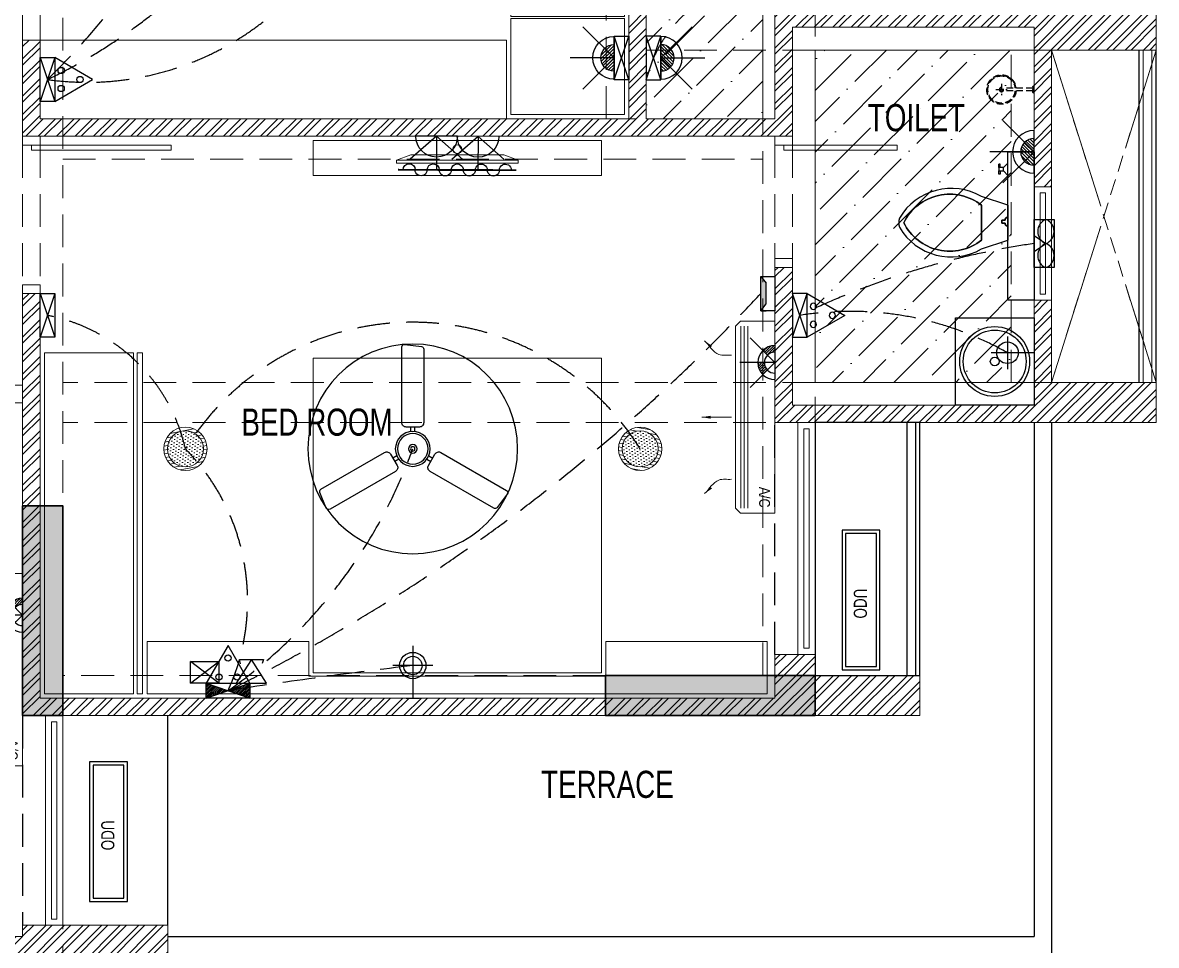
# Model space of a CAD drawing. Header units: inches. Extents: x 822859 to 1009930, y 496782 to 576896.
# Drawn here: x 841148 to 847636, y 533772 to 539051 of the extents above; entities that cross this region are included whole.
import ezdxf
from ezdxf.enums import TextEntityAlignment as Align

# ---------------------------------------------------------------- set-up
doc = ezdxf.new("R2010")
doc.units = ezdxf.units.IN
doc.header["$LTSCALE"] = 750
doc.header["$MEASUREMENT"] = 0
for name, pattern in [('DASHED', [0.75, 0.5, -0.25]), ('HIDDEN', [0.375, 0.25, -0.125]), ('HIDDEN2', [0.1875, 0.125, -0.0625])]:
    doc.linetypes.add(name, pattern=pattern)
for name, color, linetype, lineweight in [('1 x 15 W green led dl', 84, 'Continuous', 5), ('COLUMN', 5, 'Continuous', 13), ('DOOR-MSA', 8, 'Continuous', 13), ('DOTTED LINE-MSA', 8, 'HIDDEN2', 13), ('ELE-01-MSA', 8, 'Continuous', 18), ('ELE-04-MSA', 139, 'Continuous', 15), ('FURNITURE-MSA', 251, 'Continuous', 5), ('HVAC-HW UNIT', 1, 'Continuous', 13), ('S_B4_230x125', 3, 'HIDDEN', 20), ('S_B4_230x575', 10, 'HIDDEN', 20), ('S_B4_300x575', 30, 'HIDDEN', 20), ('S_B4_CUT OUT LINE', 9, 'Continuous', 20), ('S_B4_SUNK', 250, 'Continuous', 20), ('S_C_ABOVE HP TO TOP', 5, 'Continuous', 30), ('TEXT DETAIL-MSA', 8, 'Continuous', 13), ('TEXT ROOM NAME-MSA', 8, 'Continuous', 13), ('WALL HATCH-MSA', 251, 'Continuous', 9), ('WALL-MSA', 11, 'Continuous', 18), ('WINDOW-MSA', 8, 'Continuous', 13)]:
    doc.layers.add(name, color=color, linetype=linetype, lineweight=lineweight)
for name, color, linetype in [('AC 2 MODULE SWITCH', 6, 'DASHED'), ('CS SHEET', 7, 'Continuous'), ('E-18 wall light point', 3, 'Continuous'), ('E-18a wall light point', 6, 'Continuous'), ('E-20 night light point', 152, 'Continuous'), ('E-45 exhaust fan point', 5, 'Continuous'), ('E-47 switch board', 1, 'Continuous'), ('E-49 5A plug point', 150, 'Continuous'), ('E-49a SB with 5A plug point', 5, 'Continuous'), ('E-50 15A plug point', 1, 'Continuous'), ('E-51 15 A AC PLUG POINT', 6, 'Continuous'), ('E-55 telephone point', 6, 'Continuous'), ('E-56 television point', 4, 'Continuous'), ('ELE-02-MSA', 8, 'Continuous'), ("Emg-42 4' fan point", 30, 'Continuous'), ('P.FIXTURE', 8, 'Continuous'), ('PE-E-Electrical Control', 150, 'HIDDEN'), ('PROJ.', 7, 'Continuous'), ('R.C.C HATCH-MSA', 250, 'Continuous'), ('Switch Board', 72, 'Continuous')]:
    doc.layers.add(name, color=color, linetype=linetype)
doc.styles.add('125pt1.6', font='simplex.shx', dxfattribs={"width": 0.6, "height": 200})
doc.styles.add('Arial Narrow', font='swisscl.ttf', dxfattribs={"height": 150})
doc.styles.add('MtXpl_Swis721_LtCn_B', font='swisscl.ttf')
doc.styles.add('NARROW', font='ARIALN.TTF', dxfattribs={"height": 2.25})
doc.dimstyles.new('DIM_50', dxfattribs={"dimtxt": 200, "dimasz": 100, "dimexe": 25, "dimexo": 5, "dimgap": 25, "dimtad": 1, "dimdec": 0, "dimzin": 0, "dimdsep": 46, "dimtxsty": '125pt1.6', "dimblk": 'ARCHTICK', "dimcen": 0.09, "dimclrd": 8, "dimclre": 8, "dimclrt": 7, "dimaunit": 1, "dimadec": 4, "dimazin": 0, "dimtfac": 1, "dimtdec": 0, "dimtmove": 2, "dimatfit": 1, "dimfxl": 150, "dimfxlon": 1, "dimtolj": 1, "dimtzin": 0, "dimarcsym": 1})
pattern_1 = [(45, (-830625.795, -554021.86), (-53.0330086, 53.0330086), []), (45, (-830590.44, -554021.86), (-53.0330086, 53.0330086), [])]
pattern_2 = [(45, (-142690.51, 158401.09), (66.29126, 243.067956), [312.5, -62.5, 0, -62.5])]

# ---------------------------------------------------------------- blocks, each defined once
blk = doc.blocks.new('BLOCK-G & H TYPICAL COLOUMN')
at = {"layer": 'R.C.C HATCH-MSA'}
h = blk.add_hatch(color=256, dxfattribs=at)
h.dxf.hatch_style = 1
h.paths.add_polyline_path([(172697.62, -104207.75), (172688.57, -104207.75), (172688.57, -104255), (172697.62, -104255)])
h.paths.add_polyline_path([(172327.12, -104207.75), (172336.18, -104207.75), (172336.18, -104255), (172327.12, -104255)])
h.paths.add_polyline_path([(172819.88, -104207.75), (172819.88, -104216.81), (172867.12, -104216.81), (172867.12, -104207.75)])
h.paths.add_polyline_path([(172204.87, -104207.75), (172204.87, -104216.81), (172157.62, -104216.81), (172157.62, -104207.75)])
h.paths.add_polyline_path([(172561.18, -104240.06), (172552.12, -104240.06), (172552.12, -104287.31), (172561.18, -104287.31)])
h.paths.add_polyline_path([(172463.57, -104240.06), (172472.62, -104240.06), (172472.62, -104287.31), (172463.57, -104287.31)])
h.paths.add_polyline_path([(172177.87, -104422.2), (172177.87, -104431.25), (172130.62, -104431.25), (172130.62, -104422.2)])
h.paths.add_polyline_path([(172894.12, -104422.2), (172894.12, -104431.25), (172846.88, -104431.25), (172846.88, -104422.2)])
h.paths.add_polyline_path([(172336.12, -104486.75), (172336.12, -104495.81), (172288.87, -104495.81), (172288.87, -104486.75)])
h.paths.add_polyline_path([(172202.62, -104543.75), (172202.62, -104552.81), (172155.37, -104552.81), (172155.37, -104543.75)])
h.paths.add_polyline_path([(172822.13, -104543.75), (172822.13, -104552.81), (172869.37, -104552.81), (172869.37, -104543.75)])
h.paths.add_polyline_path([(172516.9, -104495.81), (172507.85, -104495.81), (172507.85, -104448.56), (172516.9, -104448.56)])
h.paths.add_polyline_path([(172697.62, -104104.25), (172688.57, -104104.25), (172688.57, -104057.01), (172697.62, -104057.01)])
h.paths.add_polyline_path([(172327.12, -104104.25), (172336.18, -104104.25), (172336.18, -104057.01), (172327.12, -104057.01)])
h.paths.add_polyline_path([(172819.88, -104104.25), (172819.88, -104095.2), (172867.12, -104095.2), (172867.12, -104104.25)])
h.paths.add_polyline_path([(172204.87, -104104.25), (172204.87, -104095.2), (172157.62, -104095.2), (172157.62, -104104.25)])
h.paths.add_polyline_path([(172561.18, -104071.94), (172552.12, -104071.94), (172552.12, -104024.7), (172561.18, -104024.7)])
h.paths.add_polyline_path([(172463.57, -104071.94), (172472.62, -104071.94), (172472.62, -104024.7), (172463.57, -104024.7)])
h.paths.add_polyline_path([(172177.87, -103889.81), (172177.87, -103880.75), (172130.62, -103880.75), (172130.62, -103889.81)])
h.paths.add_polyline_path([(172894.12, -103889.81), (172894.12, -103880.75), (172846.88, -103880.75), (172846.88, -103889.81)])
h.paths.add_polyline_path([(172336.12, -103825.25), (172336.12, -103816.2), (172288.87, -103816.2), (172288.87, -103825.25)])
h.paths.add_polyline_path([(172202.62, -103768.25), (172202.62, -103759.2), (172155.37, -103759.2), (172155.37, -103768.25)])
h.paths.add_polyline_path([(172822.13, -103768.25), (172822.13, -103759.2), (172869.37, -103759.2), (172869.37, -103768.25)])
h.paths.add_polyline_path([(172516.9, -103816.2), (172507.85, -103816.2), (172507.85, -103863.44), (172516.9, -103863.44)])
h.paths.add_polyline_path([(172548.37, -103699.31), (172548.37, -103690.25), (172595.62, -103690.25), (172595.62, -103699.31)])
h.paths.add_polyline_path([(172476.37, -103699.31), (172476.37, -103690.25), (172429.13, -103690.25), (172429.13, -103699.31)])
h.paths.add_polyline_path([(172726.82, -103612.31), (172726.82, -103603.25), (172774.06, -103603.25), (172774.06, -103612.31)])
h.paths.add_polyline_path([(172297.93, -103612.31), (172297.93, -103603.25), (172250.69, -103603.25), (172250.69, -103612.31)])
h.paths.add_polyline_path([(172920.37, -103523.81), (172920.37, -103514.75), (172857.56, -103514.75), (172857.56, -103523.81)])
h.paths.add_polyline_path([(172104.37, -103523.81), (172104.37, -103514.75), (172167.19, -103514.75), (172167.19, -103523.81)])
h.paths.add_polyline_path([(172476.37, -103492.94), (172467.32, -103492.94), (172467.32, -103445.7), (172476.37, -103445.7)])
h.paths.add_polyline_path([(172548.37, -103492.94), (172557.43, -103492.94), (172557.43, -103445.7), (172548.37, -103445.7)])
h.paths.add_polyline_path([(172663.43, -103454.75), (172759.5, -103454.75), (172759.5, -103349.7), (172663.43, -103349.7), (172663.43, -103358.75), (172750.44, -103358.75), (172750.44, -103445.7), (172663.43, -103445.7)])
h.paths.add_polyline_path([(172361.32, -103454.75), (172265.25, -103454.75), (172265.25, -103349.7), (172361.32, -103349.7), (172361.32, -103358.75), (172274.31, -103358.75), (172274.31, -103445.7), (172361.32, -103445.7)])
h.paths.add_polyline_path([(172428.37, -103358.75), (172419.32, -103358.75), (172419.32, -103311.51), (172428.37, -103311.51)])
h.paths.add_polyline_path([(172428.37, -103132.74), (172419.32, -103132.74), (172419.32, -103179.99), (172428.37, -103179.99)])
h.paths.add_polyline_path([(172151.62, -103286.75), (172151.62, -103277.7), (172104.37, -103277.7), (172104.37, -103286.75)])
h.paths.add_polyline_path([(172245.43, -103162.74), (172245.43, -103153.68), (172198.19, -103153.68), (172198.19, -103162.74)])
h.paths.add_polyline_path([(172428.37, -103021.25), (172419.32, -103021.25), (172419.32, -103068.5), (172428.37, -103068.5)])
h.paths.add_polyline_path([(172245.43, -102997.25), (172236.37, -102997.25), (172236.37, -103044.5), (172245.43, -103044.5)])
h.paths.add_polyline_path([(172104.37, -102997.25), (172104.37, -103006.31), (172151.62, -103006.31), (172151.62, -102997.25)])
h.paths.add_polyline_path([(172596.37, -103358.75), (172605.43, -103358.75), (172605.43, -103311.51), (172596.37, -103311.51)])
h.paths.add_polyline_path([(172596.37, -103132.74), (172605.43, -103132.74), (172605.43, -103179.99), (172596.37, -103179.99)])
h.paths.add_polyline_path([(172873.13, -103286.75), (172873.13, -103277.7), (172920.37, -103277.7), (172920.37, -103286.75)])
h.paths.add_polyline_path([(172779.32, -103162.74), (172779.32, -103153.68), (172826.56, -103153.68), (172826.56, -103162.74)])
h.paths.add_polyline_path([(172596.37, -103021.25), (172605.43, -103021.25), (172605.43, -103068.5), (172596.37, -103068.5)])
h.paths.add_polyline_path([(172779.32, -102997.25), (172788.37, -102997.25), (172788.37, -103044.5), (172779.32, -103044.5)])
h.paths.add_polyline_path([(172920.37, -102997.25), (172920.37, -103006.31), (172873.13, -103006.31), (172873.13, -102997.25)])
h.paths.add_polyline_path([(172548.37, -104612.7), (172548.37, -104621.75), (172595.62, -104621.75), (172595.62, -104612.7)])
h.paths.add_polyline_path([(172476.37, -104612.7), (172476.37, -104621.75), (172429.13, -104621.75), (172429.13, -104612.7)])
h.paths.add_polyline_path([(172297.93, -104699.7), (172297.93, -104708.75), (172250.69, -104708.75), (172250.69, -104699.7)])
h.paths.add_polyline_path([(172104.37, -104788.2), (172104.37, -104797.25), (172167.19, -104797.25), (172167.19, -104788.2)])
h.paths.add_polyline_path([(172726.82, -104699.7), (172726.82, -104708.75), (172774.06, -104708.75), (172774.06, -104699.7)])
h.paths.add_polyline_path([(172920.37, -104788.2), (172920.37, -104797.25), (172857.56, -104797.25), (172857.56, -104788.2)])
h.paths.add_polyline_path([(172476.37, -104819.06), (172467.32, -104819.06), (172467.32, -104866.31), (172476.37, -104866.31)])
h.paths.add_polyline_path([(172548.37, -104819.06), (172557.43, -104819.06), (172557.43, -104866.31), (172548.37, -104866.31)])
h.paths.add_polyline_path([(172663.43, -104857.25), (172759.5, -104857.25), (172759.5, -104962.31), (172663.43, -104962.31), (172663.43, -104953.25), (172750.44, -104953.25), (172750.44, -104866.31), (172663.43, -104866.31)])
h.paths.add_polyline_path([(172361.32, -104857.25), (172265.25, -104857.25), (172265.25, -104962.31), (172361.32, -104962.31), (172361.32, -104953.25), (172274.31, -104953.25), (172274.31, -104866.31), (172361.32, -104866.31)])
h.paths.add_polyline_path([(172428.37, -104953.25), (172419.32, -104953.25), (172419.32, -105000.5), (172428.37, -105000.5)])
h.paths.add_polyline_path([(172428.37, -105178.31), (172419.32, -105178.31), (172419.32, -105131.06), (172428.37, -105131.06)])
h.paths.add_polyline_path([(172151.62, -105025.25), (172151.62, -105034.31), (172104.37, -105034.31), (172104.37, -105025.25)])
h.paths.add_polyline_path([(172245.43, -105072.5), (172236.37, -105072.5), (172236.37, -105025.25), (172245.43, -105025.25)])
h.paths.add_polyline_path([(172428.37, -105290.75), (172419.32, -105290.75), (172419.32, -105243.51), (172428.37, -105243.51)])
h.paths.add_polyline_path([(172245.43, -105314.75), (172236.37, -105314.75), (172236.37, -105267.51), (172245.43, -105267.51)])
h.paths.add_polyline_path([(172104.37, -105277.35), (172113.43, -105277.35), (172113.43, -105314.75), (172104.37, -105314.75)])
h.paths.add_polyline_path([(172596.37, -104953.25), (172605.43, -104953.25), (172605.43, -105000.5), (172596.37, -105000.5)])
h.paths.add_polyline_path([(172596.37, -105178.31), (172605.43, -105178.31), (172605.43, -105131.06), (172596.37, -105131.06)])
h.paths.add_polyline_path([(172873.13, -105025.25), (172873.13, -105034.31), (172920.37, -105034.31), (172920.37, -105025.25)])
h.paths.add_polyline_path([(172788.37, -105025.25), (172779.32, -105025.25), (172779.32, -105072.5), (172788.37, -105072.5)])
h.paths.add_polyline_path([(172596.37, -105290.75), (172605.43, -105290.75), (172605.43, -105243.51), (172596.37, -105243.51)])
h.paths.add_polyline_path([(172779.32, -105314.75), (172788.37, -105314.75), (172788.37, -105267.51), (172779.32, -105267.51)])
h.paths.add_polyline_path([(172911.32, -105314.75), (172920.37, -105314.75), (172920.37, -105277.35), (172911.32, -105277.35)])
h.paths.add_polyline_path([(172688.63, -104486.75), (172688.63, -104495.81), (172735.87, -104495.81), (172735.87, -104486.75)])
h.paths.add_polyline_path([(172688.63, -103825.25), (172688.63, -103816.2), (172735.87, -103816.2), (172735.87, -103825.25)])
at = {"layer": 'COLUMN'}
for points in [[(172697.62, -104104.25), (172688.57, -104104.25), (172688.57, -104057.01), (172697.62, -104057.01)], [(172819.88, -104104.25), (172819.88, -104095.2), (172867.12, -104095.2), (172867.12, -104104.25)]]:
    blk.add_lwpolyline(points, close=True, dxfattribs=at)
blk = doc.blocks.new('A$Ca69f7aba')
at = {"layer": 'WINDOW-MSA', "ltscale": 5000}
for points in [[(-750, 0), (-700, 0), (-700, -100), (-750, -100)], [(0, 0), (-50, 0), (-50, -100), (0, -100)], [(-50, -50), (-50, -700), (-80, -700), (-80, -50)]]:
    blk.add_lwpolyline(points, close=True, dxfattribs=at)
at = {"layer": 'WINDOW-MSA', "linetype": 'HIDDEN'}
blk.add_lwpolyline([(-50, 0), (-700, 0)], dxfattribs=at)
at = {"layer": 'WINDOW-MSA', "linetype": 'HIDDEN', "elevation": 0}
blk.add_lwpolyline([(-50, -100), (-700, -100)], dxfattribs=at)
blk = doc.blocks.new('A$C16cd5f5f')
at = {"layer": 'WINDOW-MSA', "ltscale": 5000}
for points in [[(50, 50), (50, 850), (80, 850), (80, 50)], [(0, 0), (50, 0), (50, 100), (0, 100)], [(900, 0), (850, 0), (850, 100), (900, 100)]]:
    blk.add_lwpolyline(points, close=True, dxfattribs=at)
at = {"layer": 'WINDOW-MSA', "linetype": 'HIDDEN', "elevation": 0}
blk.add_lwpolyline([(50, 100), (850, 100)], dxfattribs=at)
at = {"layer": 'WINDOW-MSA', "linetype": 'HIDDEN'}
blk.add_lwpolyline([(50, 0), (850, 0)], dxfattribs=at)
blk = doc.blocks.new('A$Cbea8c011')
at = {"layer": 'ELE-02-MSA', "elevation": 0}
for points in [[(400, -108.3), (-400, -108.3), (-400, 108.3), (400, 108.3)], [(380, -88.3), (-380, -88.3), (-380, 88.3), (380, 88.3)]]:
    blk.add_lwpolyline(points, close=True, dxfattribs=at)
at = {"layer": 'TEXT DETAIL-MSA', "style": 'Arial Narrow'}
blk.add_text('ODU', height=75, dxfattribs=at).set_placement((-106.4, -41.5, 0))
blk = doc.blocks.new('t4tgg34')
for points in [[(375405.3, -62759.1), (375390.8, -62744.6), (375390.8, -62738.4), (375370.8, -62738.4), (375370.8, -62719.7), (375390.8, -62719.7), (375390.8, -62713.4), (375405.3, -62699), (375405.3, -62635.1), (375255.5, -62585.2, 0.412342), (374784.6, -62708.9, 0.132891), (374784.6, -62761, 0.412336), (375255.5, -62884.7), (375405.3, -62834.8)], [(375255.5, -62834.8, -0.475238), (374809.5, -62734.9, -0.475243), (375255.5, -62635.1)]]:
    blk.add_lwpolyline(points, format="xyb", close=True)
blk.add_lwpolyline([(375255.5, -62834.8), (375255.5, -62635.1, 0.475243), (374809.5, -62734.9, 0.475238), (375255.5, -62834.8, 0.489246)], format="xyb")
blk.add_lwpolyline([(375405.3, -62635.1), (375405.3, -62699), (375390.8, -62713.4), (375390.8, -62719.7), (375370.8, -62719.7), (375370.8, -62738.4), (375390.8, -62738.4), (375390.8, -62744.6), (375405.3, -62759.1), (375405.3, -62699), (375405.3, -62834.8)])
blk = doc.blocks.new('9')
at = {"linetype": 'Continuous'}
for p, q in [((709869.5, -390414.7), (709869.5, -390433.8)), ((709875.9, -390433.8), (709869.5, -390433.8)), ((709875.9, -390414.7), (709875.9, -390433.8))]:
    blk.add_line(p, q, dxfattribs=at)
for points in [[(709894.9, -390395.7), (709920.3, -390370.3), (709920.3, -390440.1), (709894.9, -390414.7)], [(709875.9, -390395.7), (709875.9, -390376.6), (709869.5, -390376.6), (709869.5, -390395.7)]]:
    blk.add_lwpolyline(points, dxfattribs=at)
blk.add_lwpolyline([(709894.9, -390414.7), (709869.5, -390414.7), (709869.5, -390395.7), (709894.9, -390395.7)], close=True, dxfattribs=at)
blk = doc.blocks.new('SHOWE')
at = {"linetype": 'HIDDEN', "ltscale": 0.2}
for p, q in [((3964261.3, -1171717.9), (3964261.3, -1171674.7)), ((3964261.3, -1171674.7), (3964263.3, -1171674.7)), ((3964264.2, -1171676.3), (3964264.2, -1171716.3)), ((3964268.7, -1171680.5), (3964268.7, -1171696.3)), ((3964268.7, -1171688.6), (3964437.5, -1171688.6)), ((3964268.7, -1171712), (3964268.7, -1171696.3)), ((3964268.7, -1171704), (3964437.5, -1171704)), ((3964479.2, -1171696.3), (3964415.6, -1171696.3)), ((3964447.4, -1171664.5), (3964447.4, -1171728.1)), ((3964261.3, -1171717.9), (3964263.3, -1171717.9))]:
    blk.add_line(p, q, dxfattribs=at)
for radius in [12.5, 10.6]:
    blk.add_circle((3964447.4, -1171696.3), radius, dxfattribs=at)
for centre, radius, start, end in [((3964447.4, -1171696.3), 84.1, 185.23834, 174.76166), ((3964447.4, -1171696.3), 81.4, 185.41049, 174.58951), ((3964447.4, -1171696.3), 78, 185.6496, 174.3504), ((3964262.4, -1171676.3), 1.76, 358.02823, 62.08212), ((3964259.8, -1171685.3), 10.1, 28.34358, 64.21035), ((3964262.4, -1171716.3), 1.76, 297.91788, 1.97177), ((3964259.8, -1171707.2), 10.1, 295.78965, 331.65642)]:
    blk.add_arc(centre, radius, start, end, dxfattribs=at)
blk = doc.blocks.new('G$CA9DB4A96')
at = {"layer": 'FURNITURE-MSA'}
for points in [[(550, 0), (550, 650), (0, 650), (0, 0)], [(560, 0), (590, 0), (590, 650), (560, 650)], [(590, 500), (610, 500), (610, 600), (590, 600)]]:
    blk.add_lwpolyline(points, close=True, dxfattribs=at)
blk = doc.blocks.new('G$C7997B730')
at = {"layer": 'FURNITURE-MSA'}
for p, q in [((36, 1325, 0), (0, 1325, 0)), ((0, 1325, 0), (0, 0, 0)), ((36, 1325, 0), (0, 1325, 0)), ((93, 1169, 0), (36, 1325, 0)), ((36, 0, 0), (36, 1325, 0)), ((93, 1169, 0), (36, 1325, 0)), ((93, 156, 0), (93, 1169, 0)), ((93, 156, 0), (36, 0, 0)), ((36, 0, 0), (0, 0, 0))]:
    blk.add_line(p, q, dxfattribs=at)
blk = doc.blocks.new('A$Caebde61c')
at = {"layer": 'FURNITURE-MSA'}
for q in [(14938.6, -24252.8), (17607.1, -24702.8)]:
    blk.add_line((17607.1, -24252.8), q, dxfattribs=at)
for points in [[(18151, -25027.8), (18151, -24827.8), (16501, -24827.8), (16501, -25027.8)], [(14963.5, -26042.8), (14963.5, -27992.8), (15473.5, -27992.8), (15473.5, -26042.8)], [(15493.5, -26042.8), (15493.5, -27992.8), (15523.5, -27992.8), (15523.5, -26042.8)], [(16501, -27872.8), (16501, -26072.8), (18151, -26072.8), (18151, -27872.8)], [(18176, -27892.8), (16476, -27892.8), (16476, -27692.8), (15551.8, -27692.8), (15551.8, -27992.8), (19100.2, -27992.8), (19100.2, -27692.8), (18176, -27692.8)]]:
    blk.add_lwpolyline(points, close=True, dxfattribs=at)
blk.add_circle((17326, -24876.9, 0), 25, dxfattribs=at)
at = {"layer": 'FURNITURE-MSA', "rotation": 90.00000000000004}
blk.add_blockref('G$CA9DB4A96', (18282.1, -24677.8), dxfattribs=at)
at = {"layer": 'FURNITURE-MSA', "xscale": 0.524880000000001, "yscale": 0.524880000000001, "zscale": 0.524880000000001, "rotation": 90.00000000000004}
blk.add_blockref('G$C7997B730', (17673.7, -24957.5, 0), dxfattribs=at)
blk = doc.blocks.new('DRHASHGSDG')
at = {"layer": 'WALL HATCH-MSA'}
h = blk.add_hatch(dxfattribs=at)
h.set_pattern_fill('ANSI32', color=256, scale=200)
h.set_pattern_definition(pattern_1)
h.paths.add_polyline_path([(10522.2, -15070.7), (10522.2, -15620.7), (14927.5, -15620.7), (14927.5, -14997.1), (16310.1, -14997.1), (16310.1, -15909.3), (16410.1, -15909.3), (16410.1, -15127.1), (17010.1, -15127.1), (17010.1, -14897.1), (14827.5, -14897.1), (14827.5, -15520.7), (14090.7, -15520.7), (14090.7, -14897.1), (13990.7, -14897.1), (13990.7, -15520.7), (10622.2, -15520.7), (10622.2, -15070.7)])
h = blk.add_hatch(dxfattribs=at)
h.set_pattern_fill('ANSI32', color=256, scale=200)
h.set_pattern_definition(pattern_1)
h.paths.add_polyline_path([(7056.5, -17045), (7056.5, -23455.3), (7396.9, -23455.3), (7396.9, -24856.2), (7496.9, -24856.2), (7496.9, -23455.3), (9622.2, -23455.3), (9622.2, -23355.3), (7156.5, -23355.3), (7156.5, -20300.2), (10522.2, -20300.2), (10522.2, -20365.2), (11352.2, -20365.2), (11352.2, -20135.2), (10522.2, -20135.2), (10522.2, -20200.2), (7156.5, -20200.2), (7156.5, -17145), (9622.2, -17145), (9622.2, -17045), (7496.9, -17045), (7496.9, -15644.1), (7396.9, -15644.1), (7396.9, -17045)])
h = blk.add_hatch(dxfattribs=at)
h.set_pattern_fill('ANSI32', color=256, scale=200)
h.set_pattern_definition(pattern_1)
h.paths.add_polyline_path([(14827.5, -16370.7), (14827.5, -17259.3), (17010.1, -17259.3), (17010.1, -17029.3), (16410.1, -17029.3), (16410.1, -16559.3), (16310.1, -16559.3), (16310.1, -17159.3), (14927.5, -17159.3), (14927.5, -16370.7)])
h = blk.add_hatch(dxfattribs=at)
h.set_pattern_fill('ANSI32', color=256, scale=200)
h.set_pattern_definition(pattern_1)
h.paths.add_polyline_path([(10522.2, -18935.7), (10522.2, -16520.7), (10622.2, -16520.7), (10622.2, -18835.7), (14827.5, -18835.7), (14827.5, -18585.7), (15057.5, -18585.7), (15057.5, -18705.7), (15657.5, -18705.7), (15657.5, -18935.7)])
at = {"layer": 'DOOR-MSA', "linetype": 'HIDDEN'}
for p, q in [((10522.2, -15070.7), (10522.2, -14108.8)), ((10622.2, -15070.7), (10622.2, -14108.8))]:
    blk.add_line(p, q, dxfattribs=at)
at = {"layer": 'DOTTED LINE-MSA'}
blk.add_line((11352.2, -18935.7), (11352.2, -20135.2), dxfattribs=at)
for points in [[(16410.1, -17029.3), (17010.1, -15127.1)], [(16410.1, -15127.1), (17010.1, -17029.3)]]:
    blk.add_lwpolyline(points, dxfattribs=at)
at = {"layer": 'ELE-01-MSA'}
for p, q in [((16935.1, -15127.1), (16935.1, -17029.3)), ((16985.1, -17029.3), (16985.1, -15127.1))]:
    blk.add_line(p, q, dxfattribs=at)
at = {"layer": 'ELE-02-MSA'}
for p, q in [((16910.1, -15127.1), (16910.1, -17029.3)), ((17010.1, -17029.3), (17010.1, -15127.1)), ((15582.5, -17259.3), (15582.5, -18705.7)), ((15632.5, -17259.3), (15632.5, -18705.7)), ((16310.1, -17259.3), (16310.1, -20200.2)), ((16410.1, -17259.3), (16410.1, -23241)), ((11352.2, -20200.2), (16310.1, -20200.2))]:
    blk.add_line(p, q, dxfattribs=at)
at = {"layer": 'ELE-02-MSA', "linetype": 'HIDDEN'}
for p, q in [((14827.5, -18585.7), (14827.5, -17259.3)), ((10522.2, -18935.7), (10522.2, -20135.2))]:
    blk.add_line(p, q, dxfattribs=at)
at = {"layer": 'ELE-04-MSA'}
blk.add_line((15657.5, -17259.3), (15657.5, -18705.7), dxfattribs=at)
at = {"layer": 'P.FIXTURE'}
for points in [[(16160.1, -16559.3), (16160.1, -15709.3), (16310.1, -15709.3), (16310.1, -16559.3)], [(16310.1, -17159.3), (15860.1, -17159.3), (15860.1, -16659.3), (16310.1, -16659.3)]]:
    blk.add_lwpolyline(points, close=True, dxfattribs=at)
for radius in [200, 180, 25]:
    blk.add_circle((16085.1, -16909.3), radius, dxfattribs=at)
at = {"layer": 'WALL-MSA'}
for p, q in [((13990.7, -14897.1), (13990.7, -15520.7)), ((14090.7, -14897.1), (14090.7, -15520.7)), ((14827.5, -15520.7), (14827.5, -14897.1)), ((17010.1, -14897.1), (17010.1, -15127.1)), ((14927.5, -15620.7, 0), (14927.5, -14997.1)), ((16310.1, -14997.1), (14927.5, -14997.1)), ((16310.1, -14997.1), (16310.1, -15909.3)), ((10622.2, -15070.7), (10522.2, -15070.7)), ((10522.2, -15620.7), (10522.2, -15070.7)), ((10622.2, -15520.7), (10622.2, -15070.7)), ((16410.1, -15127.1), (16410.1, -15909.3)), ((17010.1, -15127.1), (16410.1, -15127.1)), ((13990.7, -15520.7), (10622.2, -15520.7)), ((14827.5, -15520.7), (14090.7, -15520.7)), ((14927.5, -15620.7), (10522.2, -15620.7)), ((16310.1, -15909.3), (16410.1, -15909.3)), ((14827.5, -16370.7), (14927.5, -16370.7)), ((14827.5, -16370.7), (14827.5, -17259.3)), ((14927.5, -16370.7), (14927.5, -17159.3, 0)), ((10622.2, -16520.7), (10522.2, -16520.7)), ((10522.2, -18935.7), (10522.2, -16520.7)), ((10622.2, -18835.7), (10622.2, -16520.7)), ((16310.1, -16559.3), (16310.1, -17159.3)), ((16310.1, -16559.3), (16410.1, -16559.3)), ((16410.1, -16559.3), (16410.1, -17029.3)), ((16410.1, -17029.3), (17010.1, -17029.3)), ((17010.1, -17029.3), (17010.1, -17259.3)), ((14927.5, -17159.3), (16310.1, -17159.3)), ((14827.5, -17259.3), (17010.1, -17259.3)), ((14827.5, -18585.7), (14827.5, -18835.7)), ((15057.5, -18585.7), (14827.5, -18585.7)), ((15057.5, -18705.7), (15057.5, -18585.7)), ((15657.5, -18705.7), (15057.5, -18705.7)), ((15657.5, -18935.7), (15657.5, -18705.7)), ((14827.5, -18835.7), (10622.2, -18835.7)), ((15657.5, -18935.7), (10522.2, -18935.7)), ((10522.2, -20200.2), (10522.2, -20135.2)), ((11352.2, -20135.2), (10522.2, -20135.2)), ((11352.2, -20365.2), (11352.2, -20135.2)), ((10522.2, -20200.2), (7156.5, -20200.2))]:
    blk.add_line(p, q, dxfattribs=at)
at = {"layer": 'WINDOW-MSA'}
for p, q in [((16310.1, -16559.3), (16310.1, -15909.3)), ((16410.1, -16559.3), (16410.1, -15909.3)), ((14957.5, -18585.7), (14957.5, -17259.3)), ((15057.5, -18585.7), (15057.5, -17259.3)), ((10652.2, -20135.2), (10652.2, -18935.7)), ((10752.2, -20135.2), (10752.2, -18935.7))]:
    blk.add_line(p, q, dxfattribs=at)
for points in [[(16345.1, -15944.3), (16345.1, -16524.3), (16375.1, -16524.3), (16375.1, -15944.3)], [(14992.5, -17294.3), (14992.5, -18550.7), (15022.5, -18550.7), (15022.5, -17294.3)], [(10687.2, -18970.7), (10687.2, -20100.2), (10717.2, -20100.2), (10717.2, -18970.7)]]:
    blk.add_lwpolyline(points, close=True, dxfattribs=at)
at = {"xscale": -1, "rotation": 270}
for p in [(15320.2, -18273.8, 0), (11013.3, -19600.1, 0)]:
    blk.add_blockref('A$Cbea8c011', p, dxfattribs=at)
at = {"layer": 'COLUMN', "xscale": 25.4, "yscale": 25.4, "zscale": 25.4}
blk.add_blockref('BLOCK-G & H TYPICAL COLOUMN', (-4375767.4, 2625312.3), dxfattribs=at)
at = {"layer": 'DOOR-MSA'}
for name, p, rotation in [('A$C16cd5f5f', (10522.2, -15620.7, 0), 270), ('A$Ca69f7aba', (14827.5, -15620.7), 90.00000000000004), ('A$C16cd5f5f', (10522.2, -17045, 0), 180)]:
    blk.add_blockref(name, p, dxfattribs=dict(at, rotation=rotation))
at = {"layer": 'FURNITURE-MSA'}
blk.add_blockref('A$Caebde61c', (-4316.3, 9182.1), dxfattribs=at)
at = {"layer": 'P.FIXTURE', "lineweight": 30, "xscale": -1}
blk.add_blockref('SHOWE', (3980571.4, 1156343.1), dxfattribs=at)
at = {"layer": 'P.FIXTURE', "xscale": -1, "rotation": 180}
blk.add_blockref('9', (-693760.3, -406214.5), dxfattribs=at)
at = {"layer": 'P.FIXTURE'}
blk.add_blockref('t4tgg34', (-359245.2, 46619.8), dxfattribs=at)
at = {"layer": 'TEXT ROOM NAME-MSA', "lineweight": 0, "style": 'MtXpl_Swis721_LtCn_B'}
for s, p in [('TOILET', (15359.2, -15591.4)), ('BED ROOM', (11774.3, -17333.8, 0)), ('TERRACE', (13489.3, -19406.5, 0))]:
    blk.add_text(s, height=155, dxfattribs=at).set_placement(p)
blk = doc.blocks.new('C-230x1200')
at = {"layer": 'S_C_ABOVE HP TO TOP'}
h = blk.add_hatch(color=250, dxfattribs=at)
h.dxf.hatch_style = 1
h.paths.add_polyline_path([(-230, 1200), (-230, 0), (0, 0), (0, 1200)])
at = {"layer": 'S_C_ABOVE HP TO TOP', "color": 8}
blk.add_lwpolyline([(0, 1200), (-230, 1200), (-230, 0), (0, 0)], close=True, dxfattribs=at)
blk = doc.blocks.new('zw$A6E')
at = {"layer": 'S_B4_SUNK'}
h = blk.add_hatch(dxfattribs=at)
h.set_pattern_fill('ANSI36', color=252, scale=1000)
h.set_pattern_definition(pattern_2)
h.paths.add_polyline_path([(2663.7, -13488.8), (1996.9, -13488.8), (1996.9, -15520.7), (2663.7, -15520.7)])
h = blk.add_hatch(dxfattribs=at)
h.set_pattern_fill('ANSI36', color=252, scale=1000)
h.set_pattern_definition(pattern_2)
h.paths.add_polyline_path([(4086.3, -17029.3), (2963.7, -17029.3), (2963.7, -15127.1), (4086.3, -15127.1)])
at = {"layer": 'PROJ.', "color": 150}
blk.add_line((-741.6, -20135.1), (-741.6, -18935.7), dxfattribs=at)
blk.add_lwpolyline([(2963.7, -18705.7), (3563.7, -18705.7), (3563.7, -17259.3), (2963.7, -17259.3)], close=True, dxfattribs=at)
at = {"layer": 'S_B4_230x125', "color": 118}
for p, q in [((2963.7, -15127.1), (1996.9, -15127.1)), ((2963.7, -17029.3), (-1341.6, -17029.3)), ((2963.7, -17259.3), (-1341.6, -17259.3))]:
    blk.add_line(p, q, dxfattribs=at)
at = {"layer": 'S_B4_230x575', "color": 8}
for p, q in [((-1341.6, -11849.1), (-1341.6, -17735.7)), ((1766.9, -15520.7), (1766.9, -13488.8)), ((1996.9, -15520.7), (1996.9, -13488.8)), ((4916.3, -15127.1), (4916.3, -14897.1)), ((2963.7, -15127.1), (4916.3, -15127.1)), ((4086.3, -17029.3), (4086.3, -15127.1)), ((4316.3, -17029.3), (4316.3, -15127.1)), ((-1341.6, -15520.7), (2663.7, -15520.7)), ((-1341.6, -15750.7), (2663.7, -15750.7)), ((4916.3, -17029.3), (2963.7, -17029.3)), ((4916.3, -17029.3), (4916.3, -17259.3)), ((4916.3, -17259.3), (2963.7, -17259.3)), ((1763.7, -18705.7), (-1341.6, -18705.7)), ((3563.7, -18705.7), (2963.7, -18705.7)), ((3563.7, -18705.7), (3563.7, -18935.7)), ((1763.7, -18935.7), (-1341.6, -18935.7)), ((-1341.6, -21564.6), (-1341.6, -18935.7)), ((3563.7, -18935.7), (2963.7, -18935.7)), ((-741.6, -20135.1), (-1341.6, -20135.1)), ((-741.6, -20135.1), (-741.6, -20365.1))]:
    blk.add_line(p, q, dxfattribs=at)
at = {"layer": 'S_B4_300x575', "color": 8}
for p, q in [((2663.7, -18705.7), (2663.7, -13488.8)), ((2963.7, -18705.7), (2963.7, -13488.8))]:
    blk.add_line(p, q, dxfattribs=at)
at = {"layer": 'S_B4_CUT OUT LINE', "color": 252, "linetype": 'HIDDEN', "ltscale": 5}
for p, q in [((4316.3, -17029.3), (4916.3, -15127.1)), ((4316.3, -15127.1), (4916.3, -17029.3)), ((4916.3, -15127.1), (4916.3, -17029.3))]:
    blk.add_line(p, q, dxfattribs=at)
at = {"layer": 'S_B4_SUNK', "color": 252}
for points in [[(2663.7, -15520.7), (1996.9, -15520.7), (1996.9, -13488.8), (2663.7, -13488.8)], [(4316.3, -17029.3), (2963.7, -17029.3), (2963.7, -15127.1), (4316.3, -15127.1)]]:
    blk.add_lwpolyline(points, close=True, dxfattribs=at)
at = {"layer": 'S_C_ABOVE HP TO TOP', "xscale": -1}
blk.add_blockref('C-230x1200', (-1571.6, -18935.7), dxfattribs=at)
at = {"layer": 'S_C_ABOVE HP TO TOP', "xscale": -1, "rotation": 89.99999999999999}
blk.add_blockref('C-230x1200', (2963.7, -18935.7), dxfattribs=at)
blk = doc.blocks.new('PP-01')
h = blk.add_hatch()
h.set_pattern_fill('ANSI31', color=256, scale=1.635026, style=0)
h.set_pattern_definition([(45, (-4840.0876, -743.28332), (-0.14451727, 0.14451727), [])])
edge = h.paths.add_edge_path()
edge.add_ellipse((0, 0), major_axis=(0.861, 0.861), ratio=1, start_angle=90, end_angle=135)
edge.add_line((-1.22, 0), (0, 0))
edge.add_line((0, 0), (-0.86, 0.86))
edge = h.paths.add_edge_path()
edge.add_line((0, 0), (0, 1.22))
edge.add_ellipse((0, 0), major_axis=(0.861, 0.861), ratio=1, start_angle=45, end_angle=90)
edge.add_line((-0.86, 0.86), (0, 0))
edge = h.paths.add_edge_path()
edge.add_line((0, 0), (0.86, 0.86))
edge.add_ellipse((0, 0), major_axis=(0.861, 0.861), ratio=1, start_angle=0, end_angle=45)
edge.add_line((0, 1.22), (0, 0))
edge = h.paths.add_edge_path()
edge.add_ellipse((0, 0), major_axis=(0.861, 0.861), ratio=1, start_angle=-45, end_angle=0)
edge.add_line((0.86, 0.86), (0, 0))
edge.add_line((0, 0), (1.22, 0))
for p, q in [((0, 0), (0, 4.04)), ((0, 0), (-2.86, 2.86)), ((0, 0), (2.86, 2.86)), ((-1.96, 0), (1.96, 0))]:
    blk.add_line(p, q)
for radius in [1.96, 1.22]:
    blk.add_arc((0, 0), radius, 0, 180)
blk = doc.blocks.new('A$C4D7A2C8D')
blk.add_lwpolyline([(4, -1.68), (-6, -1.68), (-6, 1.68), (4, 1.68)], close=True)
for points in [[(4, 1.68), (-6, -1.68)], [(4, -1.68), (-6, 1.68)]]:
    blk.add_lwpolyline(points)
blk = doc.blocks.new('P ONB-01')
at = {"ltscale": 0.4}
blk.add_lwpolyline([(1.809, 0), (0, 3.133), (-1.809, 0)], close=True, dxfattribs=at)
for centre in [(0, 2.089), (-0.746, 0.522), (0.746, 0.522)]:
    blk.add_circle(centre, 0.259, dxfattribs=at)
blk = doc.blocks.new('_ArchTick')
at = {"color": 0, "linetype": 'ByBlock', "const_width": 0.15}
blk.add_lwpolyline([(-0.5, -0.5), (0.5, 0.5)], dxfattribs=at)
blk = doc.blocks.new('P-01')
for p, q in [((-0.5, 0), (-2.91, 2.12)), ((-0.5, 0), (-0.5, 3.09)), ((-0.5, 0), (1.91, 2.12)), ((1.41, 0), (-2.41, 0))]:
    blk.add_line(p, q)
blk.add_arc((-0.5, 0), 1.91, 0.0293, 179.9707)
blk = doc.blocks.new('A$C39A77DF2')
at = {"layer": 'E-49 5A plug point', "xscale": -62.36633987703786, "yscale": 62.36633987703786, "zscale": 79.20525164419156, "rotation": 270}
blk.add_blockref('P-01', (0, 31.2), dxfattribs=at)
blk = doc.blocks.new('TV-02')
at = {"const_width": 0.171}
blk.add_lwpolyline([(4.52, 0), (-6.36, 0)], dxfattribs=at)
at = {"ltscale": 100}
for centre, major_axis, start_param, end_param in [((-5.34, 0), (0.39, 0.39), 5.497787, 8.63938), ((-3.13, 0), (0.39, 0.39), 5.497787, 8.63938), ((-0.92, 0), (0.39, 0.39), 5.497787, 8.63938), ((0.18, 0), (0.39, 0.39), 2.356194, 5.497787), ((1.28, 0), (-0.39, 0.39), 3.926991, 7.068583), ((2.39, 0), (0.39, 0.39), 2.356194, 5.497787), ((3.49, 0), (-0.39, 0.39), 3.926991, 7.068583), ((-4.23, 0), (0.39, 0.39), 2.356194, 5.497787), ((-2.03, 0), (-0.39, 0.39), 0.785398, 3.926991)]:
    blk.add_ellipse(centre, major_axis=major_axis, ratio=1, start_param=start_param, end_param=end_param, dxfattribs=at)
blk = doc.blocks.new('NL-01')
at = {"linetype": 'HIDDEN2'}
blk.add_hatch(color=256, dxfattribs=at).paths.add_polyline_path([(1.81, 1.55), (3, 2.49), (-3, 2.49), (-1.81, 1.55)])
for p, q in [((-3, 2.49), (-3, 1.55)), ((-3, 2.49), (-1.81, 1.55)), ((-3, 2.49), (3, 2.49)), ((-3, 0), (-3, 2.49)), ((3, 2.49), (1.81, 1.55)), ((3, 2.49), (3, 0)), ((3, 0), (-3, 0)), ((-1.81, 1.55), (1.81, 1.55))]:
    blk.add_line(p, q)
blk = doc.blocks.new('WL-01')
for points in [[(-3.57, 2.18), (-3.57, -2.18)], [(-5.74, 0), (0, 0)], [(0, -0.72), (0, 0.72)]]:
    blk.add_lwpolyline(points)
for radius in [1.44, 1.01]:
    blk.add_circle((-3.57, 0), radius)
blk = doc.blocks.new('TP-01')
for p, q in [((0.01, 3.04), (-1.94, 0)), ((-1.53, 3.04), (1.56, 3.04)), ((-1.39, 2.51), (-1.53, 3.04)), ((1.94, 0), (0.01, 3.04)), ((1.56, 3.04), (1.38, 2.52)), ((-1.94, 0), (1.94, 0))]:
    blk.add_line(p, q)
blk = doc.blocks.new('AC SWITCH')
at = {"layer": 'AC 2 MODULE SWITCH', "color": 5, "linetype": 'ByBlock'}
for p, q in [((0, 2.95), (4.5, -2.95)), ((0, -2.95), (4.5, 2.95))]:
    blk.add_line(p, q, dxfattribs=at)
blk.add_lwpolyline([(0, 2.95), (4.5, 2.95), (4.5, -2.95), (0, -2.95)], close=True, dxfattribs=at)
blk = doc.blocks.new('6tyyyy4')
at = {"layer": 'Switch Board'}
h = blk.add_hatch(dxfattribs=at)
h.set_pattern_fill('ANSI31', color=1, scale=2.670621)
h.set_pattern_definition([(45, (-0.07464, -0.58604), (-0.236052, 0.236052), [])])
h.paths.add_polyline_path([(-0.32, -0.54), (5.33, -2.47), (5.33, 1.39)])
h.paths.add_polyline_path([(-5.97, 1.39), (-5.97, -2.47), (-0.32, -0.54)])
at = {"layer": 'Switch Board', "color": 1}
for p, q in [((-5.97, -2.47), (-5.97, 1.39)), ((-5.97, 1.39), (5.33, 1.39)), ((-5.97, 1.39), (5.33, -2.47)), ((5.33, 1.39), (5.33, -2.47)), ((5.33, -2.47), (-5.97, -2.47))]:
    blk.add_line(p, q, dxfattribs=at)
blk.add_lwpolyline([(-5.97, -2.47), (5.33, 1.39)], dxfattribs=at)
blk = doc.blocks.new('F12')
at = {"color": 7}
for p, q in [((-0.115, 0.993), (-0.115, 1.25)), ((0.115, 0.993), (0.115, 1.25)), ((-0.918, -0.397), (-1.14, -0.525)), ((-0.803, -0.596), (-1.025, -0.725)), ((0.803, -0.596), (1.025, -0.725)), ((0.918, -0.397), (1.14, -0.525))]:
    blk.add_line(p, q, dxfattribs=at)
for points in [[(-0.375, 1.25), (0.375, 1.25, 0.414214), (0.625, 1.5), (0.625, 5.831, 0.453094), (0.455, 5.98), (-0.495, 5.855, 0.376373), (-0.625, 5.706), (-0.625, 1.5, 0.414214)], [(-0.895, -0.95), (-1.27, -0.3, 0.414214), (-1.612, -0.209), (-5.362, -2.374, 0.453094), (-5.406, -2.596), (-4.823, -3.356, 0.376373), (-4.629, -3.394), (-0.987, -1.291, 0.414214)], [(1.27, -0.3), (0.895, -0.95, 0.414214), (0.987, -1.291), (4.737, -3.457, 0.453094), (4.951, -3.384), (5.318, -2.499, 0.376373), (5.254, -2.312), (1.612, -0.209, 0.414214)]]:
    blk.add_lwpolyline(points, format="xyb", close=True, dxfattribs=at)
for radius in [6, 1, 0.25]:
    blk.add_circle((0, 0), radius)
for radius in [0.875, 0.125]:
    blk.add_circle((0, 0), radius, dxfattribs=at)
blk = doc.blocks.new('DLL')
at = {"linetype": 'HIDDEN'}
h = blk.add_hatch(dxfattribs=at)
h.set_pattern_fill('ANSI31', color=256, scale=0.255)
h.set_pattern_definition([(45, (0, 0), (-0.57249, 0.57249), [])])
h.paths.add_polyline_path([(4.64, 0, -1), (-4.64, 0, -1)])
h.paths.add_polyline_path([(-3.87, 0, 1), (3.87, 0, 1)], flags=16)
h = blk.add_hatch(dxfattribs=at)
h.set_pattern_fill('DOTS', color=8, scale=0.4)
h.set_pattern_definition([(0, (0, 0), (0.3175, 0.635), [0, -0.635])])
h.paths.add_polyline_path([(-3.87, 0, 1), (3.87, 0, 1)])
for radius in [4.64, 3.87]:
    blk.add_circle((0, 0), radius)
blk = doc.blocks.new('WL-03')
for points in [[(0, 0), (0, 5.64)], [(2.14, 3.5), (-2.14, 3.5)], [(0.71, 0), (-0.71, 0)]]:
    blk.add_lwpolyline(points)
blk.add_circle((0, 3.5), 1.42)
blk = doc.blocks.new('EF-01')
for p in [(-0.84, 0), (0.84, 0)]:
    blk.add_line(p, (0, 1.24))
blk.add_lwpolyline([(-2.52, 2.1), (2.52, 2.1), (2.52, 0), (-2.52, 0)], close=True)
for centre, start, end in [((-1.26, 0.74), 21.796, 158.204), ((-1.26, 1.75), 201.796, 338.204), ((1.26, 0.74), 21.796, 158.204), ((1.26, 1.75), 201.796, 338.204)]:
    blk.add_arc(centre, 1.36, start, end)
blk = doc.blocks.new('A$C48C83B35')
at = {"layer": 'E-51 15 A AC PLUG POINT'}
h = blk.add_hatch(dxfattribs=at)
h.set_pattern_fill('ANSI31', color=256, scale=3.615362, style=0)
h.set_pattern_definition([(135, (0, -12.33788), (-0.28322, -0.28322), [])])
edge = h.paths.add_edge_path()
edge.add_ellipse((0, -12.34), major_axis=(1.69, -1.69), ratio=1, start_angle=270, end_angle=315)
edge.add_line((0, -14.73), (0, -16.18))
edge.add_ellipse((0, -12.34), major_axis=(2.72, -2.72), ratio=1, start_angle=270, end_angle=315, ccw=False)
edge.add_line((-2.72, -15.06), (-1.69, -14.03))
edge = h.paths.add_edge_path()
edge.add_ellipse((0, -12.34), major_axis=(1.69, -1.69), ratio=1, start_angle=180, end_angle=225)
edge.add_line((-2.39, -12.34), (-3.85, -12.34))
edge.add_ellipse((0, -12.34), major_axis=(2.72, -2.72), ratio=1, start_angle=180, end_angle=225, ccw=False)
edge.add_line((-2.72, -9.62), (-1.69, -10.65))
for p, q in [((0, -12.34), (-5.6, -6.74)), ((0, -16.3), (0, -8.61)), ((0, -12.34), (-7.92, -12.34)), ((0, -12.34), (-5.6, -17.94))]:
    blk.add_line(p, q, dxfattribs=at)
at = {"layer": 'E-51 15 A AC PLUG POINT', "color": 180, "linetype": 'ByBlock', "lineweight": 5}
for points in [[(-8.93, 20.57), (-7.76, 21.73)], [(-8.93, 20.57), (-8.93, -20.57)], [(-7.76, -21.73), (0, -21.73), (0, 21.73), (-7.76, 21.73)], [(-7.71, -20.57), (-7.71, 20.57)], [(-6.93, -20.57), (-6.93, 20.57)], [(-6.15, -20.57), (-6.15, 20.57)], [(-8.93, -20.57), (-7.76, -21.73)]]:
    blk.add_lwpolyline(points, dxfattribs=at)
at = {"layer": 'E-51 15 A AC PLUG POINT', "extrusion": (0, 0, -1)}
for major_axis in [(-2.72, 2.72), (-1.69, 1.69)]:
    blk.add_ellipse((0, -12.34), major_axis=major_axis, ratio=1, start_param=3.926991, end_param=7.068583, dxfattribs=at)
at = {"layer": 'E-51 15 A AC PLUG POINT', "color": 1, "style": 'NARROW', "text_generation_flag": 4}
blk.add_text(' A/C', height=2.445, rotation=90, dxfattribs=at).set_placement((-3.57, 17.69), align=Align.CENTER)
at = {"layer": 'E-51 15 A AC PLUG POINT', "color": 180, "linetype": 'ByBlock', "lineweight": 5, "path_type": 1}
for points, override in [([(-15.9, 17.26), (-12.7, 14.21), (-9.83, 14.04)], {"dimasz": 2, "dimclrd": 153}), ([(-16.54, 0), (-9.83, 0)], {"dimscale": 1, "dimasz": 2, "dimclrd": 153}), ([(-15.9, -17.26), (-12.7, -14.21), (-9.83, -14.04)], {"dimasz": 2, "dimclrd": 153})]:
    blk.add_leader(points, dimstyle='DIM_50', override=override, dxfattribs=at)
blk = doc.blocks.new('A$C596C225D')
at = {"color": 0, "linetype": 'Continuous', "xscale": 25.30797101452029, "yscale": 25.30797101452029, "zscale": 25.30797101452029}
blk.add_blockref('A$C48C83B35', (0, 0), dxfattribs=at)

msp = doc.modelspace()

# ---------------------------------------------------------------- linework, layer by layer
at = {"layer": 'PE-E-Electrical Control'}
for centre, radius, start, end in [((839938.1, 541559.4, 0), 3139.2, 295.50965, 342.51536), ((841517.2, 540347, 0), 1636.7, 262.02391, 329.83931), ((838434, 541671.4, 0), 4102.6, 314.11934, 328.44968), ((845450.9, 538546.3), 755.9, 60.29808, 156.32947), ((847614.1, 533188.1), 4649.2, 98.38855, 115.73559), ((837635.7, 544699.1), 10566.9, 296.33474, 317.06398), ((845886, 535580.8), 1818.7, 60.42235, 99.1946), ((841100.8, 536390.8, 0), 1003.4, 12.76967, 79.12552), ((843380.7, 535806, 0), 1531, 31.79004, 148.20996), ((841197, 535743.6, 0), 1238.4, 335.44001, 44.5625), ((840664.5, 537592.3, 0), 2887.5, 305.06525, 340.16594), ((846795.2, 506271.8), 29300.3, 96.69217, 98.77888)]:
    msp.add_arc(centre, radius, start, end, dxfattribs=at)

# ---------------------------------------------------------------- block references
at = {"layer": '1 x 15 W green led dl', "yscale": 26.68998742498367, "zscale": 26.68998742498367}
for p, xscale, rotation in [((842079.4, 536612.6, 0), 26.68998742498367, 146.0717979883769), ((844682, 536612.6, 0), -26.68998742498367, 213.9282020116231)]:
    msp.add_blockref('DLL', p, dxfattribs=dict(at, xscale=xscale, rotation=rotation))
at = {"layer": 'AC 2 MODULE SWITCH', "linetype": 'ByBlock', "xscale": 27.68057364411916, "yscale": 27.68057364411916, "zscale": 27.68057364411916, "rotation": 89.99999999996423}
msp.add_blockref('AC SWITCH', (842189.8, 535271.6), dxfattribs=at)
at = {"layer": 'CS SHEET', "color": 2}
for name, p in [('DRHASHGSDG', (830625.8, 554021.9)), ('zw$A6E', (842719.6, 554021.9))]:
    msp.add_blockref(name, p, dxfattribs=at)
at = {"layer": 'E-18 wall light point', "extrusion": (2.57282e-44, -7.31174e-44, -1), "xscale": -52.24343333348028, "yscale": 52.24343333348028, "zscale": -66.34916033381609, "rotation": 90.00951912793084}
msp.add_blockref('WL-01', (-843380.7, 535186.2), dxfattribs=at)
at = {"layer": 'E-18a wall light point', "extrusion": (2.57282e-44, 7.31174e-44, -1), "xscale": -43.43786742375234, "yscale": 43.43786742375234, "zscale": -43.43786742375234, "rotation": 269.9801776681983}
msp.add_blockref('WL-03', (-846935.9, 537162.6), dxfattribs=at)
at = {"layer": 'E-20 night light point', "xscale": 32.74840505449922, "yscale": 32.74840505449922, "zscale": 32.74840505449922, "rotation": 90.00951912801496}
msp.add_blockref('NL-01', (845453.3, 537501.2, 0), dxfattribs=at)
at = {"layer": 'E-45 exhaust fan point', "xscale": 54.75349668279095, "yscale": 54.75349668279095, "zscale": 54.75349668279095, "rotation": 270.0096277100311}
msp.add_blockref('EF-01', (846935.9, 537787.6), dxfattribs=at)
at = {"layer": 'E-47 switch board', "linetype": 'Continuous', "yscale": 24.99999999999999, "zscale": 24.99999999999999}
for p, xscale, rotation in [((844574.5, 538824.8), 24.99999999999999, 269.990480872068), ((844758.6, 538824.8), -24.99999999999999, 90.00951912793197), ((841290.1, 538751.2), 24.99999999999999, 90.00951912793298), ((841290.1, 537401.2), 24.99999999999999, 90.00951912793298), ((845595.4, 537351.1), -24.99999999999999, 90.00951912793867)]:
    msp.add_blockref('A$C4D7A2C8D', p, dxfattribs=dict(at, xscale=xscale, rotation=rotation))
at = {"layer": 'E-49 5A plug point', "linetype": 'Continuous', "rotation": 269.7965614082723}
for p in [(843516.7, 538401.6), (843754.3, 538400.7)]:
    msp.add_blockref('A$C39A77DF2', p, dxfattribs=at)
at = {"layer": 'E-49a SB with 5A plug point', "yscale": 69.1073150159614, "zscale": 69.1073150159614}
for p, xscale, rotation in [((841332.1, 538726.2), 69.1073150159614, 270.009519127933), ((845637.4, 537376.1), -69.1073150159614, 270.0095191279386)]:
    msp.add_blockref('P ONB-01', p, dxfattribs=dict(at, xscale=xscale, rotation=rotation))
at = {"layer": 'E-49a SB with 5A plug point', "xscale": 69.1073150159614, "yscale": 69.1073150159614, "zscale": 69.1073150159614}
msp.add_blockref('P ONB-01', (842323.4, 535271.6), dxfattribs=at)
at = {"layer": 'E-50 15A plug point', "color": 1, "extrusion": (-2.57282e-44, 7.31174e-44, -1), "xscale": 62.36633988374691, "yscale": 62.36633988374691, "zscale": -79.20525165271206, "rotation": 269.9999999471759}
msp.add_blockref('PP-01', (-844532.5, 538849.8), dxfattribs=at)
at = {"layer": 'E-50 15A plug point', "color": 1, "extrusion": (2.57282e-44, 7.31174e-44, -1), "xscale": -62.36633988374691, "yscale": 62.36633988374691, "zscale": -79.20525165271206}
for p, rotation in [((-844800.6, 538849.8), 90.00000005282412), ((-846935.9, 538312.6), 270.0000000528034)]:
    msp.add_blockref('PP-01', p, dxfattribs=dict(at, rotation=rotation))
at = {"layer": 'E-55 telephone point', "extrusion": (2.57282e-44, -7.31174e-44, -1), "xscale": -44.54238040196059, "yscale": 44.54238040196059, "zscale": -56.56882310934848}
msp.add_blockref('TP-01', (-842456.7, 535271.6), dxfattribs=at)
at = {"layer": 'E-56 television point', "xscale": -62.36633987703788, "yscale": 62.36633987703788, "zscale": 79.20525164419156, "rotation": 359.7965614082723}
msp.add_blockref('TV-02', (843577.5, 538208.7), dxfattribs=at)
at = {"layer": "Emg-42 4' fan point", "extrusion": (7.31174e-44, -2.57282e-44, -1), "xscale": 100.0000000155219, "yscale": 100.0000000155219, "zscale": -100.0000000155219}
msp.add_blockref('F12', (-843380.7, 536612.6, 0), dxfattribs=at)
at = {"layer": 'HVAC-HW UNIT', "linetype": 'Continuous', "xscale": -1, "rotation": 180}
for p in [(845453.3, 536793.7), (841148, 535349.3)]:
    msp.add_blockref('A$C596C225D', p, dxfattribs=at)
at = {"layer": 'Switch Board', "lineweight": -2, "extrusion": (2.57282e-44, -7.31174e-44, -1), "xscale": -22.12389380508608, "yscale": 22.12389380508608, "zscale": -22.12389380508608}
msp.add_blockref('6tyyyy4', (-842330.4, 535240.9), dxfattribs=at)

doc.saveas('drawing.dxf')
